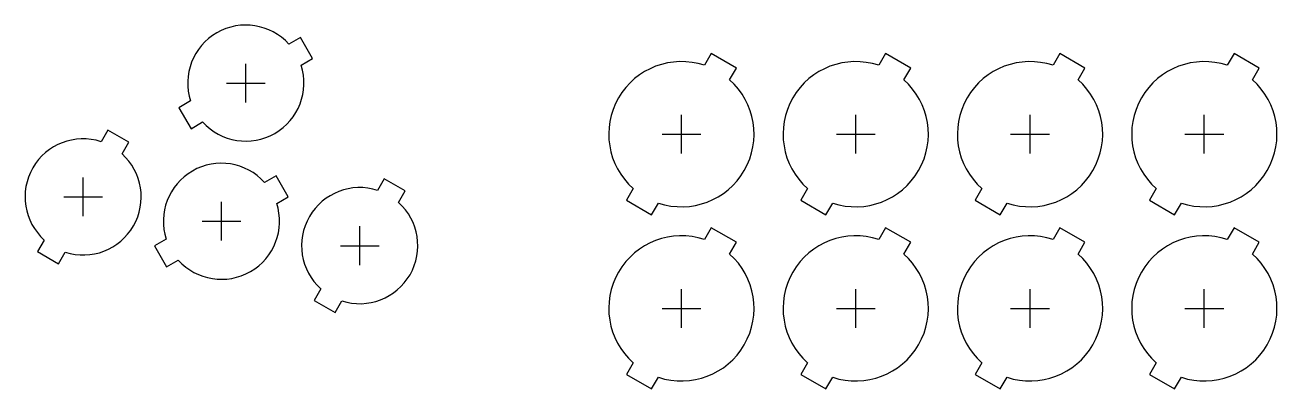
# Model space of a CAD drawing. Header units: millimetres. Extents: x -41 to 218, y -35 to 41.
import ezdxf

# ---------------------------------------------------------------- set-up
doc = ezdxf.new("R2010")
doc.units = ezdxf.units.MM
for name, color, linetype in [('BUTTONS_24', 1, 'Continuous'), ('BUTTONS_30', 5, 'Continuous'), ('REFERENCE', 8, 'Continuous')]:
    doc.layers.add(name, color=color, linetype=linetype)

msp = doc.modelspace()

# ---------------------------------------------------------------- linework, layer by layer
at = {"layer": 'BUTTONS_24'}
for points in [[(13.95, 36.59, 0.809427), (-6.38, 24.86), (-8.77, 23.47), (-6.27, 19.14), (-3.88, 20.53, 0.809427), (16.45, 32.26), (18.84, 33.64), (16.34, 37.97)], [(-24.86, 16.45, 0.809427), (-36.59, -3.88), (-37.97, -6.27), (-33.64, -8.77), (-32.26, -6.38, 0.809427), (-20.53, 13.95), (-19.14, 16.34), (-23.47, 18.84)], [(8.91, 8.03, 0.809427), (-11.41, -3.7), (-13.81, -5.08), (-11.31, -9.42), (-8.91, -8.03, 0.809427), (11.41, 3.7), (13.81, 5.08), (11.31, 9.42)], [(32.26, 6.38, 0.809427), (20.53, -13.95), (19.14, -16.34), (23.47, -18.84), (24.86, -16.45, 0.809427), (36.59, 3.88), (37.97, 6.27), (33.64, 8.77)]]:
    msp.add_lwpolyline(points, format="xyb", close=True, dxfattribs=at)
at = {"layer": 'BUTTONS_30'}
for points in [[(99.75, 32.23, 0.816497), (85.05, 6.77), (83.65, 4.34), (88.85, 1.34), (90.25, 3.77, 0.816497), (104.95, 29.23), (106.35, 31.66), (101.15, 34.66)], [(135.75, 32.23, 0.816497), (121.05, 6.77), (119.65, 4.34), (124.85, 1.34), (126.25, 3.77, 0.816497), (140.95, 29.23), (142.35, 31.66), (137.15, 34.66)], [(171.75, 32.23, 0.816497), (157.05, 6.77), (155.65, 4.34), (160.85, 1.34), (162.25, 3.77, 0.816497), (176.95, 29.23), (178.35, 31.66), (173.15, 34.66)], [(207.75, 32.23, 0.816497), (193.05, 6.77), (191.65, 4.34), (196.85, 1.34), (198.25, 3.77, 0.816497), (212.95, 29.23), (214.35, 31.66), (209.15, 34.66)], [(99.75, -3.77, 0.816497), (85.05, -29.23), (83.65, -31.66), (88.85, -34.66), (90.25, -32.23, 0.816497), (104.95, -6.77), (106.35, -4.34), (101.15, -1.34)], [(135.75, -3.77, 0.816497), (121.05, -29.23), (119.65, -31.66), (124.85, -34.66), (126.25, -32.23, 0.816497), (140.95, -6.77), (142.35, -4.34), (137.15, -1.34)], [(171.75, -3.77, 0.816497), (157.05, -29.23), (155.65, -31.66), (160.85, -34.66), (162.25, -32.23, 0.816497), (176.95, -6.77), (178.35, -4.34), (173.15, -1.34)], [(207.75, -3.77, 0.816497), (193.05, -29.23), (191.65, -31.66), (196.85, -34.66), (198.25, -32.23, 0.816497), (212.95, -6.77), (214.35, -4.34), (209.15, -1.34)]]:
    msp.add_lwpolyline(points, format="xyb", close=True, dxfattribs=at)
at = {"layer": 'REFERENCE'}
for p, q in [((5.04, 24.56), (5.04, 32.56)), ((1.04, 28.56), (9.04, 28.56)), ((95, 14), (95, 22)), ((131, 14), (131, 22)), ((167, 14), (167, 22)), ((203, 14), (203, 22)), ((91, 18), (99, 18)), ((127, 18), (135, 18)), ((163, 18), (171, 18)), ((199, 18), (207, 18)), ((-28.56, 1.04), (-28.56, 9.04)), ((-32.56, 5.04), (-24.56, 5.04)), ((0, -4), (0, 4)), ((-4, 0), (4, 0)), ((28.56, -9.04), (28.56, -1.04)), ((24.56, -5.04), (32.56, -5.04)), ((95, -22), (95, -14)), ((131, -22), (131, -14)), ((167, -22), (167, -14)), ((203, -22), (203, -14)), ((91, -18), (99, -18)), ((127, -18), (135, -18)), ((163, -18), (171, -18)), ((199, -18), (207, -18))]:
    msp.add_line(p, q, dxfattribs=at)

doc.saveas('drawing.dxf')
